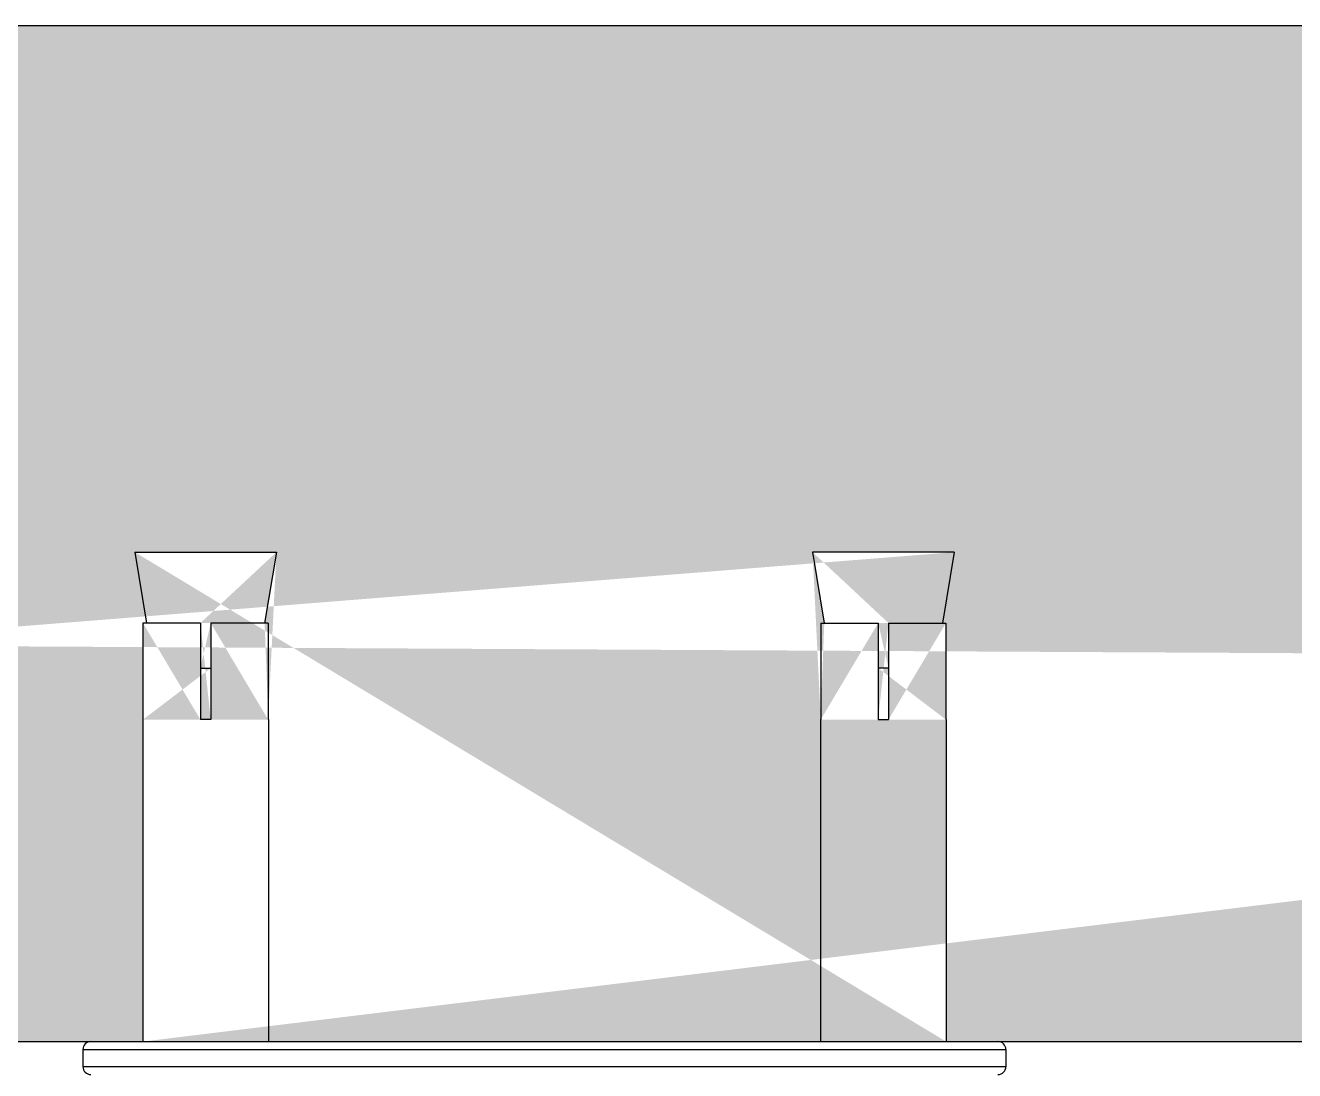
# Model space of a CAD drawing. Extents: x 815029915 to 815825525, y 579155098 to 579748855.
# Drawn here: x 815617276 to 815618282, y 579331667 to 579332496 of the extents above; entities that cross this region are included whole.
import ezdxf

# ---------------------------------------------------------------- set-up
doc = ezdxf.new("R2010")
doc.units = 0
doc.header["$LTSCALE"] = 100
doc.header["$MEASUREMENT"] = 0
for name, color, linetype in [('02___PRT_ALL_AXES', 7, 'Continuous'), ('11122', 7, 'Continuous'), ('TC', 114, 'Continuous')]:
    doc.layers.add(name, color=color, linetype=linetype)

msp = doc.modelspace()

# ---------------------------------------------------------------- hatches: boundary and pattern name
at = {"layer": '11122'}
h = msp.add_hatch(dxfattribs=at)
h.set_pattern_fill('AR-CONC', color=256, scale=56, style=0)
h.set_pattern_definition([(50, (815063597.4, 580038079.55), (401.6657, -35.1412), [42, -462]), (355, (815063597.4, 580038079.55), (-77.70075, 421.2276), [33.6, -369.6]), (100.4514, (815063630.9, 580038076.62), (323.96525, 386.08614), [35.6945, -392.63958]), (46.1842, (815063597.4, 580038191.55), (597.655, -92.69065), [63, -693]), (96.6356, (815063647.2, 580038183.8), (523.4111, 545.506), [53.54176, -588.9593]), (351.1842, (815063597.4, 580038191.55), (523.4107, 545.5064), [50.4, -554.4]), (21, (815063653.4, 580038163.55), (334.26795, -225.46658), [42, -462]), (326, (815063653.4, 580038163.55), (136.25659, 406.08403), [33.6, -369.6]), (71.4514, (815063681.27, 580038144.76), (470.52467, 180.61708), [35.6945, -392.63958]), (37.5, (815063597.41, 580038079.55), (6.80952, 186.420558), [0, -365.12, 0, -375.2, 0, -371]), (7.5, (815063597.41, 580038079.55), (147.31894, 220.87056), [0, -213.92, 0, -356.72, 0, -141.4]), (327.5, (815063472.53, 580038079.55), (298.940564, -12.630728), [0, -140, 0, -436.8, 0, -579.6]), (317.5, (815063416.53, 580038079.55), (326.584255, 56.05879), [0, -182, 0, -290.08, 0, -411.6])])
h.paths.add_polyline_path([(815610164.5, 579332052.2), (815609734.1, 579332145.6), (815609941.5, 579332225.8), (815609941.5, 579332495.6), (815621244.2, 579332495.6), (815621244.2, 579332225.8), (815621036.8, 579332145.6), (815621467.2, 579332052.2), (815621244.2, 579331992.5), (815621244.2, 579331690.2), (815609941.5, 579331690.2), (815609941.5, 579331992.5)])
edge = h.paths.add_edge_path(flags=16)
edge.add_line((815613769.6, 579332078.1), (815613760.2, 579332021.9))
edge.add_line((815613769.6, 579332078.1), (815613657.3, 579332078.1))
edge.add_line((815613717.5, 579332021.9), (815613763, 579332021.9))
edge.add_line((815613663.8, 579332021.9), (815613709.3, 579332021.9))
edge.add_line((815613717.5, 579331986.2), (815613709.3, 579331986.2))
edge.add_line((815613763, 579331945.4), (815613763.2, 579331945.4))
edge.add_line((815613709.3, 579331945.4), (815613717.5, 579331945.4))
edge.add_line((815613663.7, 579331945.4), (815613663.8, 579331945.4))
edge.add_line((815613657.3, 579332078.1), (815613666.6, 579332021.9))
edge.add_line((815613663.7, 579331945.4), (815613663.7, 579331690.2))
edge.add_line((815613663.8, 579332021.9), (815613663.8, 579331945.4))
edge.add_line((815613709.3, 579332021.9), (815613709.3, 579331945.4))
edge.add_line((815613717.5, 579332021.9), (815613717.5, 579331945.4))
edge.add_line((815613763, 579332021.9), (815613763, 579331945.4))
edge.add_line((815613763.2, 579331945.4), (815613763.2, 579331690.2))
edge.add_line((815613120, 579332078.1), (815613129.3, 579332021.9))
edge.add_line((815613120, 579332078.1), (815613232.3, 579332078.1))
edge.add_line((815613172, 579332021.9), (815613126.5, 579332021.9))
edge.add_line((815613225.7, 579332021.9), (815613180.2, 579332021.9))
edge.add_line((815613172, 579331986.2), (815613180.2, 579331986.2))
edge.add_line((815613126.5, 579331945.4), (815613126.4, 579331945.4))
edge.add_line((815613180.2, 579331945.4), (815613172, 579331945.4))
edge.add_line((815613225.9, 579331945.4), (815613225.7, 579331945.4))
edge.add_line((815613232.3, 579332078.1), (815613222.9, 579332021.9))
edge.add_line((815613225.9, 579331945.4), (815613225.9, 579331690.2))
edge.add_line((815613225.7, 579332021.9), (815613225.7, 579331945.4))
edge.add_line((815613180.2, 579332021.9), (815613180.2, 579331945.4))
edge.add_line((815613172, 579332021.9), (815613172, 579331945.4))
edge.add_line((815613126.5, 579332021.9), (815613126.5, 579331945.4))
edge.add_line((815613126.4, 579331945.4), (815613126.4, 579331690.2))
edge.add_line((815618012.4, 579332078.1), (815618003, 579332021.9))
edge.add_line((815618012.4, 579332078.1), (815617900.1, 579332078.1))
edge.add_line((815617960.3, 579332021.9), (815618005.8, 579332021.9))
edge.add_line((815617906.6, 579332021.9), (815617952.1, 579332021.9))
edge.add_line((815617960.3, 579331986.2), (815617952.1, 579331986.2))
edge.add_line((815618005.8, 579331945.4), (815618006, 579331945.4))
edge.add_line((815617952.1, 579331945.4), (815617960.3, 579331945.4))
edge.add_line((815617906.5, 579331945.4), (815617906.6, 579331945.4))
edge.add_line((815617900.1, 579332078.1), (815617909.4, 579332021.9))
edge.add_line((815617906.5, 579331945.4), (815617906.5, 579331690.2))
edge.add_line((815617906.6, 579332021.9), (815617906.6, 579331945.4))
edge.add_line((815617952.1, 579332021.9), (815617952.1, 579331945.4))
edge.add_line((815617960.3, 579332021.9), (815617960.3, 579331945.4))
edge.add_line((815618005.8, 579332021.9), (815618005.8, 579331945.4))
edge.add_line((815618006, 579331945.4), (815618006, 579331690.2))
edge.add_line((815617362.8, 579332078.1), (815617372.1, 579332021.9))
edge.add_line((815617362.8, 579332078.1), (815617475.1, 579332078.1))
edge.add_line((815617414.8, 579332021.9), (815617369.3, 579332021.9))
edge.add_line((815617468.5, 579332021.9), (815617423, 579332021.9))
edge.add_line((815617414.8, 579331986.2), (815617423, 579331986.2))
edge.add_line((815617369.3, 579331945.4), (815617369.2, 579331945.4))
edge.add_line((815617423, 579331945.4), (815617414.8, 579331945.4))
edge.add_line((815617468.7, 579331945.4), (815617468.5, 579331945.4))
edge.add_line((815617475.1, 579332078.1), (815617465.7, 579332021.9))
edge.add_line((815617468.7, 579331945.4), (815617468.7, 579331690.2))
edge.add_line((815617468.5, 579332021.9), (815617468.5, 579331945.4))
edge.add_line((815617423, 579332021.9), (815617423, 579331945.4))
edge.add_line((815617414.8, 579332021.9), (815617414.8, 579331945.4))
edge.add_line((815617369.3, 579332021.9), (815617369.3, 579331945.4))
edge.add_line((815617369.2, 579331945.4), (815617369.2, 579331690.2))
edge.add_line((815620539.5, 579332077.5), (815620651.7, 579332077.5))
edge.add_line((815620591.5, 579332021.4), (815620546.1, 579332021.4))
edge.add_line((815620645.1, 579332021.4), (815620599.7, 579332021.4))
edge.add_line((815620539.5, 579332077.5), (815620548.9, 579332021.4))
edge.add_line((815620645.1, 579332021.4), (815620645.1, 579331945))
edge.add_line((815620599.7, 579332021.4), (815620599.7, 579331945))
edge.add_line((815620591.5, 579332021.4), (815620591.5, 579331945))
edge.add_line((815620546.1, 579332021.4), (815620546.1, 579331945))
edge.add_line((815620651.7, 579332077.5), (815620642.3, 579332021.4))
edge.add_line((815620546.1, 579331945), (815620545.9, 579331945))
edge.add_line((815620599.7, 579331945), (815620591.5, 579331945))
edge.add_line((815620645.3, 579331945), (815620645.1, 579331945))
edge.add_line((815620645.3, 579331945), (815620645.3, 579331690.2))
edge.add_line((815620545.9, 579331945), (815620545.9, 579331690.2))
edge.add_line((815620591.5, 579331985.8), (815620599.7, 579331985.8))

# ---------------------------------------------------------------- linework, layer by layer
at = {"color": 0, "linetype": 'Continuous'}
for p, q in [((815617369.3, 579332021.9), (815617369.3, 579331945.4)), ((815617414.8, 579332021.9), (815617369.3, 579332021.9)), ((815617414.8, 579332021.9), (815617414.8, 579331945.4)), ((815617423, 579332021.9), (815617423, 579331945.4)), ((815617468.5, 579332021.9), (815617423, 579332021.9)), ((815617468.5, 579332021.9), (815617468.5, 579331945.4)), ((815617906.6, 579332021.9), (815617906.6, 579331945.4)), ((815617906.6, 579332021.9), (815617952.1, 579332021.9)), ((815617952.1, 579332021.9), (815617952.1, 579331945.4)), ((815617960.3, 579332021.9), (815617960.3, 579331945.4)), ((815617960.3, 579332021.9), (815618005.8, 579332021.9)), ((815618005.8, 579332021.9), (815618005.8, 579331945.4)), ((815617369.2, 579331945.4), (815617369.2, 579331690.2)), ((815617369.3, 579331945.4), (815617369.2, 579331945.4)), ((815617423, 579331945.4), (815617414.8, 579331945.4)), ((815617468.7, 579331945.4), (815617468.5, 579331945.4)), ((815617468.7, 579331945.4), (815617468.7, 579331690.2)), ((815617906.5, 579331945.4), (815617906.5, 579331690.2)), ((815617906.5, 579331945.4), (815617906.6, 579331945.4)), ((815617952.1, 579331945.4), (815617960.3, 579331945.4)), ((815618005.8, 579331945.4), (815618006, 579331945.4)), ((815618006, 579331945.4), (815618006, 579331690.2)), ((815617321.6, 579331683.9), (815617321.6, 579331670.3)), ((815617321.6, 579331683.9), (815618053.3, 579331683.9)), ((815617327.9, 579331690.2), (815618050.2, 579331690.2)), ((815618053.3, 579331683.9), (815618053.3, 579331670.3)), ((815618053.3, 579331670.3), (815617321.6, 579331670.3))]:
    msp.add_line(p, q, dxfattribs=at)
for centre, start, end in [((815617327.9, 579331683.9), 90, 180), ((815618047.1, 579331683.9), 0, 90), ((815617327.9, 579331670.3), 180, 270), ((815618047.1, 579331670.3), 270, 0)]:
    msp.add_arc(centre, 6.27, start, end, dxfattribs=at)
at = {"layer": '02___PRT_ALL_AXES', "color": 0, "linetype": 'Continuous'}
for p, q in [((815617362.8, 579332078.1), (815617475.1, 579332078.1)), ((815617362.8, 579332078.1), (815617372.1, 579332021.9)), ((815617475.1, 579332078.1), (815617465.7, 579332021.9)), ((815617900.1, 579332078.1), (815617909.4, 579332021.9)), ((815618012.4, 579332078.1), (815617900.1, 579332078.1)), ((815618012.4, 579332078.1), (815618003, 579332021.9)), ((815617414.8, 579331986.2), (815617423, 579331986.2)), ((815617960.3, 579331986.2), (815617952.1, 579331986.2))]:
    msp.add_line(p, q, dxfattribs=at)
at = {"layer": 'TC', "color": 0}
for points in [[(815609941.5, 579332495.6), (815621244.2, 579332495.6)], [(815609941.5, 579331690.2), (815621244.2, 579331690.2)]]:
    msp.add_lwpolyline(points, dxfattribs=at)

doc.saveas('drawing.dxf')
